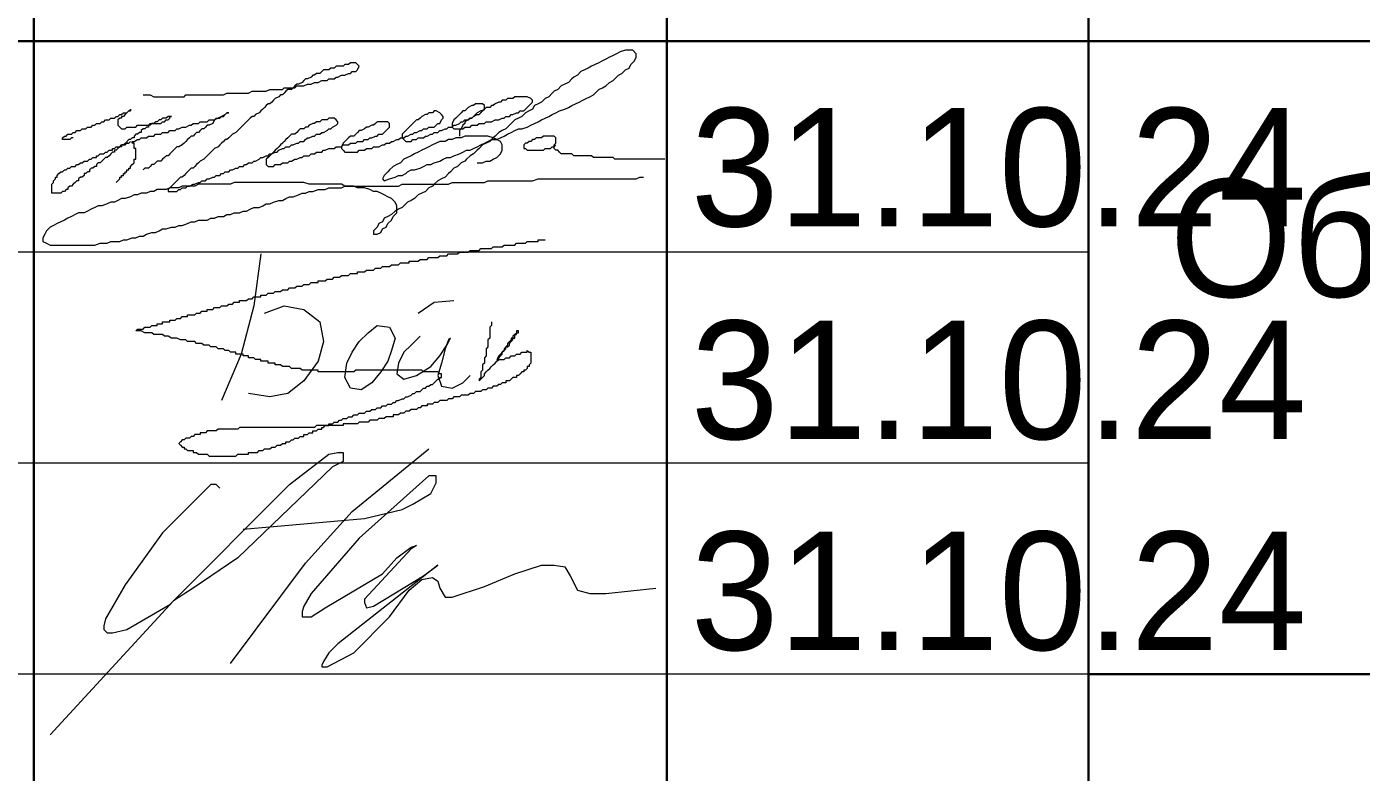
# Model space of a CAD drawing. Header units: millimetres. Extents: x 2294 to 908349, y -83289 to 219220.
# Drawn here: x 554673 to 557937, y 159679 to 161502 of the extents above; entities that cross this region are included whole.
import ezdxf

# ---------------------------------------------------------------- set-up
doc = ezdxf.new("R2010")
doc.units = ezdxf.units.MM
doc.layers.add('PDF _Геометрия', color=7, linetype='Continuous')
doc.layers.add('PDF _Текст', color=7, linetype='Continuous')

msp = doc.modelspace()

# ---------------------------------------------------------------- linework, layer by layer
at = {"layer": 'PDF _Геометрия', "lineweight": 30}
for points in [[(554691.1, 164050.1), (554691.1, 158371.4)], [(556238.6, 164050.1), (556238.6, 158371.4)], [(557270.3, 164050.1), (557270.3, 158371.4)], [(569663.7, 161466.5), (557270.3, 161466.5), (550560, 161466.5)], [(569663.7, 159919), (557270.3, 159919)]]:
    msp.add_lwpolyline(points, dxfattribs=at)
at = {"layer": 'PDF _Геометрия', "color": 5, "lineweight": 9}
for points in [[(555775.2, 161169.2), (555788.4, 161169.2), (555797.1, 161173.6), (555805.8, 161173.6), (555814.6, 161178), (555823.3, 161182.4), (555832.1, 161191.1), (555836.4, 161199.8), (555836.4, 161213), (555832.1, 161221.7), (555823.3, 161226.1), (555814.6, 161230.4), (555801.5, 161234.8), (555792.7, 161234.8), (555784, 161234.8), (555775.2, 161234.8), (555762.1, 161234.8), (555753.4, 161234.8), (555744.6, 161234.8), (555735.9, 161230.4), (555722.8, 161230.4), (555714, 161226.1), (555705.3, 161226.1), (555696.6, 161221.7), (555683.4, 161221.7), (555674.7, 161217.3), (555666, 161213), (555657.2, 161208.6), (555648.5, 161204.2), (555639.7, 161199.8), (555631, 161195.5), (555622.2, 161191.1), (555613.5, 161186.7), (555604.8, 161182.4), (555596, 161178), (555587.3, 161169.2), (555578.5, 161164.9), (555569.8, 161160.5), (555561, 161151.8), (555556.7, 161147.4), (555547.9, 161138.6), (555543.5, 161129.9), (555547.9, 161125.5), (555561, 161129.9), (555574.2, 161134.3), (555582.9, 161138.6), (555591.6, 161138.6), (555600.4, 161143), (555604.8, 161147.4), (555613.5, 161151.8), (555622.2, 161151.8), (555635.4, 161156.1), (555644.1, 161160.5), (555652.8, 161164.9), (555661.6, 161164.9), (555670.3, 161169.2), (555683.4, 161173.6), (555692.2, 161178), (555700.9, 161182.4), (555709.7, 161182.4), (555718.4, 161186.7), (555731.5, 161191.1), (555740.3, 161195.5), (555749, 161199.8), (555757.8, 161199.8), (555766.5, 161204.2), (555775.2, 161208.6), (555784, 161213), (555792.7, 161217.3), (555801.5, 161221.7), (555810.2, 161226.1), (555823.3, 161226.1), (555832.1, 161230.4), (555840.8, 161234.8), (555849.6, 161239.2), (555858.3, 161243.6), (555867, 161247.9), (555875.8, 161252.3), (555884.5, 161252.3), (555897.6, 161256.7), (555906.4, 161261), (555915.1, 161265.4), (555923.9, 161269.8), (555932.6, 161274.2), (555941.4, 161278.5), (555950.1, 161282.9), (555958.8, 161287.3), (555967.6, 161291.6), (555976.3, 161296), (555989.4, 161300.4), (555998.2, 161304.8), (556006.9, 161309.1), (556015.7, 161313.5), (556024.4, 161317.9), (556033.2, 161322.2), (556041.9, 161326.6), (556050.7, 161331), (556059.4, 161335.4), (556063.8, 161339.7), (556072.5, 161348.5), (556081.3, 161352.8), (556090, 161357.2), (556098.7, 161366), (556107.5, 161370.3), (556116.2, 161379.1), (556120.6, 161383.4), (556129.3, 161387.8), (556138.1, 161396.6), (556146.8, 161400.9), (556151.2, 161409.7), (556159.9, 161418.4), (556164.3, 161427.2), (556164.3, 161435.9), (556155.6, 161444.6), (556146.8, 161444.6), (556138.1, 161444.6), (556125, 161440.3), (556116.2, 161435.9), (556107.5, 161431.5), (556098.7, 161427.2), (556090, 161422.8), (556081.3, 161418.4), (556072.5, 161414), (556063.8, 161409.7), (556055, 161405.3), (556046.3, 161400.9), (556037.5, 161396.6), (556028.8, 161392.2), (556020.1, 161383.4), (556011.3, 161379.1), (556006.9, 161374.7), (555998.2, 161366), (555989.4, 161361.6), (555980.7, 161357.2), (555972, 161348.5), (555963.2, 161344.1), (555958.8, 161339.7), (555950.1, 161331), (555941.4, 161326.6), (555932.6, 161317.9), (555923.9, 161313.5), (555915.1, 161309.1), (555910.8, 161300.4), (555902, 161296), (555893.3, 161291.6), (555884.5, 161282.9), (555875.8, 161278.5), (555867, 161274.2), (555858.3, 161265.4), (555853.9, 161261), (555845.2, 161252.3), (555836.4, 161247.9), (555827.7, 161243.6), (555819, 161234.8), (555814.6, 161230.4), (555805.8, 161221.7), (555797.1, 161217.3), (555788.4, 161213), (555779.6, 161204.2), (555775.2, 161199.8), (555766.5, 161191.1), (555757.8, 161186.7), (555749, 161178), (555744.6, 161173.6), (555735.9, 161169.2), (555727.2, 161160.5), (555718.4, 161156.1), (555709.7, 161147.4), (555705.3, 161143), (555696.6, 161134.3), (555687.8, 161129.9), (555679.1, 161125.5), (555670.3, 161116.8), (555666, 161112.4), (555657.2, 161108), (555648.5, 161099.3), (555639.7, 161094.9), (555631, 161090.6), (555622.2, 161081.8), (555613.5, 161077.4), (555604.8, 161073.1), (555600.4, 161068.7), (555591.6, 161059.9), (555582.9, 161055.6), (555574.2, 161051.2), (555565.4, 161042.5), (555556.7, 161038.1), (555547.9, 161033.7), (555543.5, 161025), (555534.8, 161020.6), (555530.4, 161011.9), (555521.7, 161003.1), (555521.7, 160994.4), (555530.4, 160994.4), (555539.2, 160998.7), (555543.5, 161007.5), (555552.3, 161011.9), (555556.7, 161020.6), (555565.4, 161029.3), (555569.8, 161038.1), (555578.5, 161046.8), (555578.5, 161055.6), (555578.5, 161064.3), (555574.2, 161073.1), (555565.4, 161081.8), (555556.7, 161086.2), (555547.9, 161090.6), (555539.2, 161094.9), (555530.4, 161099.3), (555521.7, 161099.3), (555512.9, 161103.7), (555499.8, 161108), (555491.1, 161108), (555482.3, 161108), (555473.6, 161112.4), (555460.5, 161112.4), (555451.7, 161112.4), (555443, 161116.8), (555434.3, 161116.8), (555421.1, 161116.8), (555412.4, 161116.8), (555403.7, 161116.8), (555390.5, 161116.8), (555381.8, 161116.8), (555373.1, 161116.8), (555364.3, 161116.8), (555351.2, 161121.2), (555342.5, 161121.2), (555333.7, 161121.2), (555320.6, 161121.2), (555311.9, 161121.2), (555303.1, 161121.2), (555294.4, 161121.2), (555281.3, 161121.2), (555272.5, 161121.2), (555263.8, 161121.2), (555250.7, 161121.2), (555241.9, 161121.2), (555233.2, 161121.2), (555224.4, 161121.2), (555211.3, 161121.2), (555202.6, 161121.2), (555193.8, 161121.2), (555180.7, 161121.2), (555172, 161116.8), (555163.2, 161116.8), (555154.5, 161116.8), (555141.4, 161116.8), (555132.6, 161116.8), (555123.9, 161116.8), (555110.8, 161116.8), (555102, 161116.8), (555093.3, 161116.8), (555084.5, 161112.4), (555071.4, 161112.4), (555062.7, 161112.4), (555053.9, 161112.4), (555045.2, 161108), (555032.1, 161108), (555023.3, 161108), (555014.6, 161103.7), (555001.5, 161103.7), (554992.7, 161103.7), (554984, 161099.3), (554975.2, 161099.3), (554966.5, 161094.9), (554953.4, 161094.9), (554944.6, 161090.6), (554935.9, 161090.6), (554927.2, 161086.2), (554914, 161081.8), (554905.3, 161081.8), (554896.6, 161077.4), (554887.8, 161073.1), (554879.1, 161073.1), (554870.3, 161068.7), (554857.2, 161064.3), (554848.5, 161064.3), (554839.7, 161059.9), (554831, 161055.6), (554822.2, 161051.2), (554813.5, 161046.8), (554800.4, 161046.8), (554791.6, 161042.5), (554782.9, 161038.1), (554774.2, 161033.7), (554765.4, 161029.3), (554756.7, 161025), (554747.9, 161020.6), (554739.2, 161016.2), (554730.4, 161011.9), (554721.7, 161003.1), (554717.3, 160994.4), (554712.9, 160985.6), (554712.9, 160976.9), (554721.7, 160972.5), (554730.4, 160968.1), (554739.2, 160968.1), (554752.3, 160968.1), (554761, 160968.1), (554769.8, 160968.1), (554782.9, 160968.1), (554791.6, 160968.1), (554800.4, 160968.1), (554809.1, 160968.1), (554822.2, 160968.1), (554831, 160968.1), (554839.7, 160968.1), (554852.8, 160972.5), (554861.6, 160972.5), (554870.3, 160972.5), (554879.1, 160976.9), (554892.2, 160976.9), (554900.9, 160976.9), (554909.7, 160981.3), (554918.4, 160981.3), (554931.5, 160985.6), (554940.3, 160985.6), (554949, 160990), (554957.8, 160990), (554966.5, 160994.4), (554979.6, 160998.7), (554988.4, 160998.7), (554997.1, 161003.1), (555005.8, 161007.5), (555014.6, 161007.5), (555027.7, 161011.9), (555036.4, 161011.9), (555045.2, 161016.2), (555053.9, 161016.2), (555067, 161020.6), (555075.8, 161025), (555084.5, 161025), (555093.3, 161029.3), (555102, 161029.3), (555115.1, 161029.3), (555123.9, 161033.7), (555132.6, 161033.7), (555141.4, 161038.1), (555154.5, 161038.1), (555163.2, 161042.5), (555172, 161042.5), (555180.7, 161046.8), (555193.8, 161046.8), (555202.6, 161051.2), (555211.3, 161051.2), (555220.1, 161055.6), (555228.8, 161059.9), (555241.9, 161059.9), (555250.7, 161064.3), (555259.4, 161068.7), (555268.1, 161068.7), (555276.9, 161073.1), (555290, 161077.4), (555298.7, 161077.4), (555307.5, 161081.8), (555316.2, 161086.2), (555325, 161086.2), (555338.1, 161090.6), (555346.8, 161094.9), (555355.6, 161094.9), (555364.3, 161099.3), (555373.1, 161099.3), (555386.2, 161103.7), (555394.9, 161103.7), (555403.7, 161103.7), (555412.4, 161108), (555425.5, 161108), (555434.3, 161108), (555443, 161108), (555451.7, 161112.4), (555464.9, 161112.4), (555473.6, 161112.4), (555482.3, 161112.4), (555495.5, 161112.4), (555504.2, 161112.4), (555512.9, 161112.4), (555521.7, 161112.4), (555534.8, 161112.4), (555543.5, 161112.4), (555552.3, 161112.4), (555565.4, 161112.4), (555574.2, 161112.4), (555582.9, 161112.4), (555591.6, 161116.8), (555604.8, 161116.8), (555613.5, 161116.8), (555622.2, 161116.8), (555635.4, 161116.8), (555644.1, 161116.8), (555652.8, 161116.8), (555661.6, 161116.8), (555674.7, 161116.8), (555683.4, 161116.8), (555692.2, 161116.8), (555705.3, 161116.8), (555714, 161121.2), (555722.8, 161121.2), (555731.5, 161121.2), (555744.6, 161121.2), (555753.4, 161121.2), (555762.1, 161121.2), (555770.9, 161121.2), (555784, 161121.2), (555792.7, 161121.2), (555801.5, 161125.5), (555814.6, 161125.5), (555823.3, 161125.5), (555832.1, 161125.5), (555840.8, 161125.5), (555853.9, 161125.5), (555862.7, 161125.5), (555871.4, 161125.5), (555884.5, 161125.5), (555893.3, 161125.5), (555902, 161125.5), (555910.8, 161125.5), (555923.9, 161129.9), (555932.6, 161129.9), (555941.4, 161129.9), (555954.5, 161129.9), (555963.2, 161129.9), (555972, 161129.9), (555980.7, 161129.9), (555993.8, 161129.9), (556002.6, 161129.9), (556011.3, 161129.9), (556024.4, 161129.9), (556033.2, 161129.9), (556041.9, 161129.9), (556050.7, 161129.9), (556063.8, 161129.9), (556072.5, 161129.9), (556081.3, 161129.9), (556094.4, 161129.9), (556103.1, 161129.9), (556111.9, 161129.9), (556120.6, 161129.9), (556133.7, 161129.9), (556142.5, 161129.9), (556151.2, 161129.9), (556164.3, 161129.9), (556173.1, 161134.3), (556181.8, 161134.3)], [(554957.8, 161335.4), (554962.1, 161335.4), (554970.9, 161335.4), (554975.2, 161335.4), (554984, 161331), (554988.4, 161331), (554992.7, 161331), (555001.5, 161331), (555005.8, 161331), (555014.6, 161331), (555019, 161331), (555027.7, 161331), (555032.1, 161331), (555036.4, 161331), (555045.2, 161331), (555049.6, 161331), (555058.3, 161331), (555062.7, 161335.4), (555067, 161335.4), (555075.8, 161335.4), (555080.2, 161335.4), (555088.9, 161335.4), (555093.3, 161335.4), (555097.6, 161335.4), (555106.4, 161335.4), (555110.8, 161335.4), (555119.5, 161335.4), (555123.9, 161335.4), (555132.6, 161335.4), (555137, 161335.4), (555141.4, 161335.4), (555150.1, 161335.4), (555154.5, 161335.4), (555163.2, 161339.7), (555167.6, 161339.7), (555172, 161339.7), (555180.7, 161339.7), (555185.1, 161339.7), (555193.8, 161339.7), (555198.2, 161339.7), (555202.6, 161339.7), (555211.3, 161339.7), (555215.7, 161339.7), (555224.4, 161344.1), (555228.8, 161344.1), (555237.5, 161344.1), (555241.9, 161344.1), (555246.3, 161344.1), (555255, 161344.1), (555259.4, 161344.1), (555268.1, 161348.5), (555272.5, 161348.5), (555276.9, 161348.5), (555285.6, 161348.5), (555290, 161348.5), (555298.7, 161348.5), (555303.1, 161352.8), (555307.5, 161352.8), (555316.2, 161352.8), (555320.6, 161352.8), (555329.3, 161352.8), (555333.7, 161357.2), (555338.1, 161357.2), (555346.8, 161357.2), (555351.2, 161357.2), (555359.9, 161361.6), (555364.3, 161361.6), (555368.7, 161361.6), (555377.4, 161366), (555381.8, 161366), (555386.2, 161366), (555394.9, 161370.3), (555399.3, 161370.3), (555408, 161370.3), (555412.4, 161374.7), (555416.8, 161374.7), (555425.5, 161374.7), (555429.9, 161379.1), (555434.3, 161379.1), (555443, 161383.4), (555447.4, 161383.4), (555451.7, 161383.4), (555460.5, 161387.8), (555464.9, 161387.8), (555469.2, 161392.2), (555478, 161392.2), (555482.3, 161396.6), (555486.7, 161405.3), (555482.3, 161409.7), (555478, 161414), (555473.6, 161414), (555464.9, 161414), (555460.5, 161409.7), (555451.7, 161409.7), (555447.4, 161405.3), (555443, 161405.3), (555434.3, 161405.3), (555429.9, 161405.3), (555425.5, 161400.9), (555416.8, 161400.9), (555412.4, 161396.6), (555408, 161396.6), (555399.3, 161396.6), (555394.9, 161392.2), (555390.5, 161387.8), (555381.8, 161387.8), (555377.4, 161383.4), (555373.1, 161383.4), (555368.7, 161379.1), (555359.9, 161374.7), (555355.6, 161374.7), (555351.2, 161370.3), (555346.8, 161366), (555338.1, 161361.6), (555333.7, 161361.6), (555329.3, 161357.2), (555325, 161352.8), (555320.6, 161348.5), (555311.9, 161348.5), (555307.5, 161344.1), (555303.1, 161339.7), (555298.7, 161335.4), (555294.4, 161335.4), (555290, 161331), (555281.3, 161326.6), (555276.9, 161322.2), (555272.5, 161317.9), (555268.1, 161313.5), (555263.8, 161313.5), (555259.4, 161309.1), (555255, 161304.8), (555250.7, 161300.4), (555246.3, 161296), (555241.9, 161291.6), (555233.2, 161287.3), (555228.8, 161282.9), (555224.4, 161282.9), (555220.1, 161278.5), (555215.7, 161274.2), (555211.3, 161269.8), (555206.9, 161265.4), (555202.6, 161261), (555198.2, 161256.7), (555193.8, 161252.3), (555189.5, 161247.9), (555185.1, 161243.6), (555176.3, 161239.2), (555172, 161234.8), (555167.6, 161230.4), (555163.2, 161226.1), (555158.9, 161226.1), (555154.5, 161221.7), (555150.1, 161217.3), (555145.7, 161213), (555141.4, 161208.6), (555132.6, 161204.2), (555128.2, 161199.8), (555123.9, 161195.5), (555119.5, 161191.1), (555115.1, 161186.7), (555110.8, 161182.4), (555106.4, 161178), (555097.6, 161173.6), (555093.3, 161169.2), (555088.9, 161164.9), (555084.5, 161160.5), (555080.2, 161156.1), (555075.8, 161156.1), (555071.4, 161151.8), (555067, 161147.4), (555062.7, 161143), (555058.3, 161138.6), (555053.9, 161134.3), (555049.6, 161134.3), (555045.2, 161129.9), (555040.8, 161125.5), (555036.4, 161121.2), (555032.1, 161116.8), (555027.7, 161112.4), (555019, 161103.7), (555019, 161099.3), (555027.7, 161099.3), (555032.1, 161099.3), (555040.8, 161099.3), (555045.2, 161103.7), (555049.6, 161103.7), (555053.9, 161108), (555062.7, 161108), (555067, 161112.4), (555071.4, 161112.4), (555080.2, 161116.8), (555084.5, 161116.8), (555093.3, 161121.2), (555097.6, 161121.2), (555102, 161125.5), (555110.8, 161125.5), (555115.1, 161129.9), (555119.5, 161129.9), (555128.2, 161134.3), (555132.6, 161134.3), (555137, 161138.6), (555145.7, 161138.6), (555150.1, 161143), (555154.5, 161143), (555158.9, 161147.4), (555167.6, 161147.4), (555172, 161151.8), (555176.3, 161151.8), (555185.1, 161156.1), (555189.5, 161156.1), (555193.8, 161160.5), (555202.6, 161160.5), (555206.9, 161164.9), (555211.3, 161164.9), (555215.7, 161169.2), (555224.4, 161169.2), (555228.8, 161173.6), (555233.2, 161173.6), (555241.9, 161178), (555246.3, 161182.4), (555250.7, 161182.4), (555259.4, 161186.7), (555263.8, 161186.7), (555268.1, 161191.1), (555272.5, 161191.1), (555281.3, 161195.5), (555285.6, 161195.5), (555290, 161199.8), (555298.7, 161204.2), (555303.1, 161204.2), (555307.5, 161208.6), (555316.2, 161208.6), (555320.6, 161213), (555325, 161213), (555333.7, 161217.3), (555338.1, 161217.3), (555342.5, 161221.7), (555351.2, 161221.7), (555355.6, 161226.1), (555359.9, 161230.4), (555364.3, 161230.4), (555373.1, 161234.8), (555377.4, 161234.8), (555381.8, 161239.2), (555390.5, 161239.2), (555394.9, 161243.6), (555399.3, 161243.6), (555408, 161247.9), (555412.4, 161252.3), (555416.8, 161252.3), (555421.1, 161256.7), (555429.9, 161261), (555434.3, 161265.4), (555434.3, 161269.8), (555429.9, 161274.2), (555425.5, 161278.5), (555416.8, 161278.5), (555412.4, 161278.5), (555408, 161274.2), (555399.3, 161274.2), (555394.9, 161274.2), (555390.5, 161269.8), (555381.8, 161269.8), (555377.4, 161265.4), (555373.1, 161265.4), (555364.3, 161261), (555359.9, 161256.7), (555355.6, 161256.7), (555351.2, 161252.3), (555342.5, 161252.3), (555338.1, 161247.9), (555333.7, 161243.6), (555329.3, 161239.2), (555320.6, 161239.2), (555316.2, 161234.8), (555311.9, 161230.4), (555307.5, 161226.1), (555303.1, 161221.7), (555298.7, 161217.3), (555294.4, 161213), (555290, 161208.6), (555285.6, 161204.2), (555281.3, 161199.8), (555276.9, 161195.5), (555272.5, 161191.1), (555268.1, 161186.7), (555263.8, 161182.4), (555259.4, 161178), (555259.4, 161169.2), (555259.4, 161164.9), (555263.8, 161160.5), (555268.1, 161160.5), (555276.9, 161160.5), (555281.3, 161164.9), (555285.6, 161164.9), (555294.4, 161164.9), (555298.7, 161169.2), (555303.1, 161169.2), (555311.9, 161169.2), (555316.2, 161173.6), (555320.6, 161173.6), (555329.3, 161178), (555333.7, 161178), (555342.5, 161182.4), (555346.8, 161182.4), (555351.2, 161186.7), (555359.9, 161186.7), (555364.3, 161186.7), (555368.7, 161191.1), (555377.4, 161191.1), (555381.8, 161195.5), (555386.2, 161195.5), (555394.9, 161195.5), (555399.3, 161199.8), (555403.7, 161199.8), (555412.4, 161204.2), (555416.8, 161204.2), (555425.5, 161204.2), (555429.9, 161208.6), (555434.3, 161208.6), (555443, 161208.6), (555447.4, 161213), (555451.7, 161213), (555460.5, 161213), (555464.9, 161217.3), (555469.2, 161217.3), (555478, 161217.3), (555482.3, 161221.7), (555491.1, 161221.7), (555495.5, 161221.7), (555499.8, 161226.1), (555508.6, 161226.1), (555512.9, 161230.4), (555517.3, 161230.4), (555526.1, 161234.8), (555530.4, 161234.8), (555534.8, 161239.2), (555543.5, 161239.2), (555547.9, 161243.6), (555552.3, 161247.9), (555556.7, 161252.3), (555561, 161256.7), (555561, 161265.4), (555556.7, 161269.8), (555552.3, 161269.8), (555543.5, 161269.8), (555539.2, 161269.8), (555530.4, 161269.8), (555526.1, 161265.4), (555521.7, 161261), (555517.3, 161261), (555508.6, 161256.7), (555504.2, 161256.7), (555499.8, 161252.3), (555491.1, 161247.9), (555486.7, 161247.9), (555482.3, 161243.6), (555478, 161239.2), (555473.6, 161234.8), (555464.9, 161234.8), (555460.5, 161230.4), (555456.1, 161226.1), (555451.7, 161221.7), (555447.4, 161217.3), (555443, 161208.6), (555443, 161204.2), (555447.4, 161199.8), (555451.7, 161195.5), (555456.1, 161195.5), (555464.9, 161195.5), (555469.2, 161195.5), (555478, 161195.5), (555482.3, 161195.5), (555486.7, 161199.8), (555495.5, 161199.8), (555499.8, 161199.8), (555504.2, 161204.2), (555512.9, 161204.2), (555517.3, 161204.2), (555521.7, 161208.6), (555530.4, 161208.6), (555534.8, 161208.6), (555543.5, 161213), (555547.9, 161213), (555552.3, 161217.3), (555561, 161217.3), (555565.4, 161221.7), (555569.8, 161221.7), (555578.5, 161226.1), (555582.9, 161226.1), (555587.3, 161230.4), (555596, 161230.4), (555600.4, 161234.8), (555604.8, 161234.8), (555613.5, 161239.2), (555617.9, 161239.2), (555622.2, 161243.6), (555626.6, 161243.6), (555635.4, 161247.9), (555639.7, 161247.9), (555644.1, 161252.3), (555652.8, 161252.3), (555657.2, 161256.7), (555661.6, 161256.7), (555670.3, 161256.7), (555674.7, 161261), (555679.1, 161265.4), (555683.4, 161265.4), (555687.8, 161274.2), (555692.2, 161278.5), (555692.2, 161282.9), (555687.8, 161287.3), (555683.4, 161291.6), (555674.7, 161296), (555670.3, 161296), (555666, 161291.6), (555657.2, 161291.6), (555652.8, 161287.3), (555648.5, 161287.3), (555639.7, 161282.9), (555635.4, 161278.5), (555631, 161274.2), (555626.6, 161274.2), (555622.2, 161269.8), (555617.9, 161265.4), (555613.5, 161261), (555609.1, 161256.7), (555604.8, 161252.3), (555600.4, 161247.9), (555596, 161243.6), (555591.6, 161239.2), (555591.6, 161230.4), (555596, 161226.1), (555600.4, 161221.7), (555604.8, 161221.7), (555613.5, 161221.7), (555617.9, 161226.1), (555626.6, 161226.1), (555631, 161230.4), (555635.4, 161230.4), (555644.1, 161230.4), (555648.5, 161234.8), (555652.8, 161234.8), (555661.6, 161239.2), (555666, 161239.2), (555670.3, 161243.6), (555679.1, 161243.6), (555683.4, 161247.9), (555687.8, 161247.9), (555696.6, 161252.3), (555700.9, 161252.3), (555705.3, 161256.7), (555714, 161256.7), (555718.4, 161261), (555722.8, 161261), (555731.5, 161265.4), (555735.9, 161269.8), (555740.3, 161269.8), (555744.6, 161274.2), (555753.4, 161274.2), (555757.8, 161278.5), (555762.1, 161278.5), (555766.5, 161282.9), (555775.2, 161287.3), (555779.6, 161287.3), (555784, 161291.6), (555788.4, 161296), (555792.7, 161300.4), (555792.7, 161309.1), (555788.4, 161313.5), (555784, 161313.5), (555775.2, 161313.5), (555770.9, 161313.5), (555766.5, 161309.1), (555762.1, 161309.1), (555753.4, 161304.8), (555749, 161300.4), (555744.6, 161296), (555740.3, 161296), (555735.9, 161291.6), (555731.5, 161287.3), (555727.2, 161282.9), (555722.8, 161278.5), (555718.4, 161274.2), (555714, 161265.4), (555714, 161261), (555714, 161256.7), (555718.4, 161252.3), (555727.2, 161252.3), (555731.5, 161252.3), (555740.3, 161252.3), (555744.6, 161256.7), (555749, 161256.7), (555757.8, 161256.7), (555762.1, 161261), (555766.5, 161261), (555775.2, 161261), (555779.6, 161265.4), (555788.4, 161265.4), (555792.7, 161265.4), (555797.1, 161269.8), (555805.8, 161269.8), (555810.2, 161269.8), (555819, 161274.2), (555823.3, 161274.2), (555827.7, 161274.2), (555836.4, 161278.5), (555840.8, 161278.5), (555845.2, 161282.9), (555853.9, 161282.9), (555858.3, 161287.3), (555862.7, 161287.3), (555871.4, 161291.6), (555875.8, 161291.6), (555880.2, 161296), (555888.9, 161296), (555893.3, 161300.4), (555897.6, 161304.8), (555902, 161309.1), (555906.4, 161313.5), (555910.8, 161317.9), (555910.8, 161322.2), (555906.4, 161326.6), (555897.6, 161331), (555893.3, 161331), (555884.5, 161331), (555880.2, 161331), (555875.8, 161331), (555867, 161331), (555862.7, 161326.6), (555853.9, 161326.6), (555849.6, 161326.6), (555845.2, 161322.2), (555836.4, 161322.2), (555832.1, 161317.9), (555827.7, 161317.9), (555819, 161313.5), (555814.6, 161309.1), (555810.2, 161309.1), (555805.8, 161304.8), (555797.1, 161304.8), (555792.7, 161300.4), (555788.4, 161296), (555784, 161296), (555775.2, 161291.6), (555770.9, 161287.3), (555766.5, 161282.9), (555762.1, 161278.5), (555757.8, 161278.5), (555753.4, 161274.2), (555744.6, 161269.8), (555744.6, 161265.4), (555740.3, 161261), (555735.9, 161252.3), (555731.5, 161247.9), (555731.5, 161243.6), (555731.5, 161234.8)], [(554787.3, 161230.4), (554782.9, 161230.4), (554778.5, 161226.1), (554774.2, 161226.1), (554769.8, 161226.1), (554761, 161226.1), (554761, 161230.4), (554765.4, 161234.8), (554769.8, 161234.8), (554774.2, 161239.2), (554778.5, 161239.2), (554782.9, 161239.2), (554787.3, 161243.6), (554791.6, 161243.6), (554796, 161247.9), (554800.4, 161247.9), (554804.8, 161247.9), (554809.1, 161252.3), (554813.5, 161252.3), (554817.9, 161252.3), (554822.2, 161256.7), (554826.6, 161256.7), (554831, 161256.7), (554835.4, 161261), (554839.7, 161261), (554844.1, 161265.4), (554848.5, 161265.4), (554852.8, 161265.4), (554857.2, 161269.8), (554861.6, 161269.8), (554866, 161274.2), (554870.3, 161274.2), (554874.7, 161274.2), (554879.1, 161278.5), (554883.4, 161278.5), (554887.8, 161278.5), (554892.2, 161282.9), (554896.6, 161282.9), (554900.9, 161287.3), (554905.3, 161287.3), (554909.7, 161291.6), (554914, 161291.6), (554918.4, 161291.6), (554922.8, 161296), (554927.2, 161296), (554927.2, 161300.4), (554927.2, 161296), (554922.8, 161296), (554918.4, 161291.6), (554914, 161287.3), (554909.7, 161282.9), (554905.3, 161282.9), (554905.3, 161278.5), (554900.9, 161278.5), (554896.6, 161274.2), (554896.6, 161269.8), (554896.6, 161265.4), (554896.6, 161261), (554900.9, 161256.7), (554905.3, 161252.3), (554909.7, 161252.3), (554914, 161252.3), (554918.4, 161256.7), (554922.8, 161256.7), (554927.2, 161256.7), (554931.5, 161256.7), (554935.9, 161256.7), (554940.3, 161256.7), (554944.6, 161261), (554949, 161261), (554953.4, 161261), (554957.8, 161261), (554962.1, 161261), (554966.5, 161261), (554970.9, 161261), (554975.2, 161265.4), (554979.6, 161265.4), (554984, 161265.4), (554988.4, 161265.4), (554992.7, 161265.4), (554997.1, 161265.4), (555001.5, 161265.4), (555005.8, 161269.8), (555010.2, 161269.8), (555014.6, 161274.2), (555019, 161274.2), (555023.3, 161278.5), (555023.3, 161282.9), (555027.7, 161282.9), (555023.3, 161282.9), (555019, 161282.9), (555014.6, 161278.5), (555005.8, 161278.5), (555001.5, 161274.2), (554997.1, 161274.2), (554992.7, 161269.8), (554988.4, 161269.8), (554984, 161265.4), (554979.6, 161265.4), (554975.2, 161261), (554970.9, 161261), (554970.9, 161256.7), (554966.5, 161256.7), (554962.1, 161252.3), (554957.8, 161252.3), (554953.4, 161247.9), (554953.4, 161243.6), (554949, 161243.6), (554944.6, 161239.2), (554940.3, 161239.2), (554935.9, 161234.8), (554935.9, 161230.4), (554931.5, 161230.4), (554927.2, 161226.1), (554922.8, 161226.1), (554918.4, 161221.7), (554918.4, 161217.3), (554914, 161217.3), (554909.7, 161213), (554905.3, 161213), (554905.3, 161208.6), (554900.9, 161208.6), (554896.6, 161204.2), (554892.2, 161199.8), (554887.8, 161199.8), (554887.8, 161195.5), (554883.4, 161195.5), (554879.1, 161191.1), (554874.7, 161186.7), (554870.3, 161182.4), (554866, 161182.4), (554861.6, 161178), (554857.2, 161173.6), (554852.8, 161169.2), (554848.5, 161169.2), (554844.1, 161164.9), (554844.1, 161160.5), (554839.7, 161160.5), (554835.4, 161156.1), (554831, 161156.1), (554826.6, 161151.8), (554826.6, 161147.4), (554822.2, 161147.4), (554817.9, 161143), (554813.5, 161143), (554813.5, 161138.6), (554809.1, 161134.3), (554804.8, 161134.3), (554800.4, 161129.9), (554800.4, 161125.5), (554796, 161125.5), (554791.6, 161121.2), (554787.3, 161116.8), (554782.9, 161112.4), (554778.5, 161112.4), (554774.2, 161108), (554774.2, 161103.7), (554769.8, 161103.7), (554765.4, 161099.3), (554761, 161099.3), (554756.7, 161094.9), (554752.3, 161094.9), (554747.9, 161094.9), (554743.6, 161094.9), (554739.2, 161094.9), (554734.8, 161094.9), (554734.8, 161099.3), (554734.8, 161103.7), (554734.8, 161108), (554734.8, 161112.4), (554734.8, 161116.8), (554739.2, 161121.2), (554739.2, 161125.5), (554743.6, 161129.9), (554743.6, 161134.3), (554747.9, 161134.3), (554747.9, 161138.6), (554752.3, 161143), (554756.7, 161147.4), (554761, 161147.4), (554765.4, 161151.8), (554769.8, 161151.8), (554774.2, 161156.1), (554778.5, 161156.1), (554782.9, 161160.5), (554787.3, 161160.5), (554791.6, 161160.5), (554796, 161164.9), (554800.4, 161164.9), (554804.8, 161169.2), (554809.1, 161169.2), (554813.5, 161173.6), (554817.9, 161173.6), (554822.2, 161173.6), (554826.6, 161178), (554831, 161178), (554835.4, 161182.4), (554839.7, 161182.4), (554844.1, 161182.4), (554844.1, 161186.7), (554848.5, 161186.7), (554852.8, 161191.1), (554857.2, 161191.1), (554861.6, 161191.1), (554866, 161195.5), (554870.3, 161195.5), (554874.7, 161199.8), (554879.1, 161199.8), (554883.4, 161199.8), (554883.4, 161204.2), (554887.8, 161204.2), (554892.2, 161208.6), (554896.6, 161208.6), (554900.9, 161208.6), (554905.3, 161213), (554909.7, 161213), (554914, 161213), (554918.4, 161217.3), (554922.8, 161217.3), (554927.2, 161221.7)], [(554892.2, 161121.2), (554896.6, 161125.5), (554900.9, 161129.9), (554900.9, 161134.3), (554905.3, 161134.3), (554905.3, 161138.6), (554909.7, 161138.6), (554909.7, 161143), (554914, 161143), (554914, 161147.4), (554918.4, 161147.4), (554918.4, 161151.8), (554922.8, 161151.8), (554922.8, 161156.1), (554927.2, 161156.1), (554927.2, 161160.5), (554931.5, 161164.9), (554935.9, 161169.2), (554935.9, 161173.6), (554935.9, 161178), (554940.3, 161178), (554940.3, 161182.4), (554940.3, 161186.7), (554940.3, 161191.1), (554940.3, 161195.5), (554940.3, 161199.8), (554940.3, 161204.2), (554935.9, 161204.2), (554935.9, 161208.6), (554935.9, 161213), (554935.9, 161217.3), (554931.5, 161217.3), (554931.5, 161221.7), (554935.9, 161221.7), (554944.6, 161226.1), (554949, 161226.1), (554953.4, 161230.4), (554962.1, 161230.4), (554966.5, 161230.4), (554970.9, 161234.8), (554979.6, 161234.8), (554984, 161234.8), (554988.4, 161239.2), (554997.1, 161239.2), (555001.5, 161239.2), (555005.8, 161243.6), (555010.2, 161243.6), (555019, 161243.6), (555023.3, 161247.9), (555027.7, 161247.9), (555036.4, 161247.9), (555040.8, 161252.3), (555045.2, 161252.3), (555053.9, 161256.7), (555058.3, 161256.7), (555062.7, 161256.7), (555071.4, 161261), (555075.8, 161261), (555080.2, 161265.4), (555084.5, 161265.4), (555093.3, 161265.4), (555097.6, 161269.8), (555102, 161269.8), (555110.8, 161269.8), (555115.1, 161269.8), (555119.5, 161274.2), (555128.2, 161274.2), (555132.6, 161274.2), (555137, 161278.5), (555145.7, 161278.5), (555150.1, 161282.9), (555154.5, 161282.9), (555158.9, 161287.3), (555163.2, 161291.6), (555167.6, 161291.6), (555163.2, 161291.6), (555158.9, 161287.3), (555150.1, 161282.9), (555141.4, 161278.5), (555132.6, 161274.2), (555128.2, 161265.4), (555119.5, 161261), (555115.1, 161261), (555110.8, 161256.7), (555106.4, 161252.3), (555102, 161252.3), (555097.6, 161247.9), (555093.3, 161243.6), (555088.9, 161243.6), (555084.5, 161239.2), (555080.2, 161234.8), (555075.8, 161234.8), (555071.4, 161230.4), (555067, 161226.1), (555062.7, 161221.7), (555058.3, 161217.3), (555053.9, 161213), (555045.2, 161208.6), (555040.8, 161208.6), (555036.4, 161204.2), (555032.1, 161199.8), (555027.7, 161195.5), (555023.3, 161191.1), (555019, 161186.7), (555014.6, 161186.7), (555010.2, 161182.4), (555005.8, 161178), (555001.5, 161173.6), (554992.7, 161173.6), (554988.4, 161169.2), (554984, 161164.9), (554979.6, 161164.9), (554975.2, 161160.5), (554970.9, 161156.1), (554962.1, 161156.1), (554957.8, 161151.8)], [(556234.3, 161178), (556229.9, 161178), (556225.5, 161178), (556221.1, 161178), (556216.8, 161178), (556212.4, 161178), (556208, 161178), (556203.7, 161178), (556199.3, 161178), (556194.9, 161178), (556190.5, 161178), (556186.2, 161178), (556181.8, 161178), (556177.4, 161178), (556173.1, 161178), (556168.7, 161178), (556164.3, 161178), (556159.9, 161178), (556155.6, 161178), (556151.2, 161178), (556146.8, 161178), (556142.5, 161178), (556138.1, 161178), (556133.7, 161178), (556129.3, 161178), (556125, 161178), (556120.6, 161178), (556116.2, 161178), (556111.9, 161178), (556107.5, 161182.4), (556103.1, 161182.4), (556098.7, 161182.4), (556094.4, 161182.4), (556090, 161182.4), (556085.6, 161182.4), (556081.3, 161182.4), (556076.9, 161182.4), (556072.5, 161182.4), (556068.1, 161182.4), (556063.8, 161182.4), (556059.4, 161182.4), (556055, 161186.7), (556050.7, 161186.7), (556046.3, 161186.7), (556041.9, 161186.7), (556037.5, 161186.7), (556033.2, 161186.7), (556028.8, 161186.7), (556024.4, 161186.7), (556020.1, 161186.7), (556015.7, 161186.7), (556011.3, 161186.7), (556006.9, 161191.1), (556002.6, 161191.1), (555998.2, 161191.1), (555993.8, 161191.1), (555989.4, 161191.1), (555985.1, 161191.1), (555980.7, 161191.1), (555976.3, 161195.5), (555972, 161199.8), (555967.6, 161199.8), (555963.2, 161204.2), (555963.2, 161208.6), (555963.2, 161213), (555967.6, 161217.3), (555967.6, 161221.7), (555967.6, 161226.1), (555967.6, 161230.4), (555963.2, 161234.8), (555958.8, 161234.8), (555954.5, 161234.8), (555950.1, 161234.8), (555945.7, 161234.8), (555941.4, 161234.8), (555937, 161234.8), (555932.6, 161230.4), (555928.2, 161230.4), (555923.9, 161230.4), (555919.5, 161230.4), (555915.1, 161226.1), (555910.8, 161226.1), (555906.4, 161221.7), (555902, 161221.7), (555897.6, 161217.3), (555893.3, 161217.3), (555888.9, 161213), (555888.9, 161208.6), (555888.9, 161204.2), (555893.3, 161204.2), (555897.6, 161199.8), (555902, 161199.8), (555906.4, 161199.8), (555910.8, 161199.8), (555915.1, 161199.8), (555919.5, 161199.8), (555923.9, 161199.8), (555928.2, 161199.8), (555932.6, 161199.8), (555937, 161199.8), (555941.4, 161204.2), (555945.7, 161204.2), (555950.1, 161204.2), (555954.5, 161204.2), (555958.8, 161208.6), (555963.2, 161208.6), (555967.6, 161213)], [(555810.2, 160780.2), (555810.2, 160775.8), (555810.2, 160771.4), (555805.8, 160767.1), (555805.8, 160762.7), (555805.8, 160758.3), (555805.8, 160753.9), (555805.8, 160749.6), (555805.8, 160745.2), (555805.8, 160740.8), (555801.5, 160736.5), (555801.5, 160732.1), (555801.5, 160727.7), (555801.5, 160723.3), (555801.5, 160719), (555797.1, 160714.6), (555797.1, 160710.2), (555797.1, 160705.9), (555797.1, 160701.5), (555797.1, 160697.1), (555792.7, 160692.7), (555792.7, 160688.4), (555792.7, 160684), (555792.7, 160679.6), (555788.4, 160675.3), (555788.4, 160670.9), (555788.4, 160666.5), (555788.4, 160662.1), (555784, 160657.8), (555784, 160649), (555784, 160644.6), (555779.6, 160640.3), (555779.6, 160635.9), (555784, 160640.3), (555788.4, 160644.6), (555792.7, 160649), (555792.7, 160653.4), (555797.1, 160657.8), (555801.5, 160662.1), (555805.8, 160666.5), (555810.2, 160670.9), (555814.6, 160675.3), (555819, 160679.6), (555823.3, 160684), (555827.7, 160688.4), (555827.7, 160692.7), (555832.1, 160697.1), (555836.4, 160701.5), (555836.4, 160705.9), (555840.8, 160710.2), (555845.2, 160714.6), (555845.2, 160719), (555849.6, 160719), (555853.9, 160723.3), (555853.9, 160727.7), (555858.3, 160732.1), (555862.7, 160736.5), (555862.7, 160740.8), (555867, 160740.8), (555867, 160745.2), (555867, 160749.6), (555871.4, 160749.6), (555871.4, 160753.9), (555875.8, 160753.9), (555875.8, 160758.3), (555871.4, 160758.3), (555871.4, 160753.9), (555867, 160749.6), (555862.7, 160745.2), (555862.7, 160740.8), (555858.3, 160740.8), (555858.3, 160736.5), (555853.9, 160732.1), (555849.6, 160727.7), (555849.6, 160723.3), (555845.2, 160719), (555840.8, 160714.6), (555840.8, 160710.2), (555836.4, 160705.9), (555832.1, 160701.5), (555827.7, 160697.1), (555823.3, 160688.4), (555827.7, 160688.4), (555832.1, 160688.4), (555836.4, 160688.4), (555840.8, 160688.4), (555845.2, 160692.7), (555849.6, 160692.7), (555853.9, 160692.7), (555858.3, 160697.1), (555862.7, 160697.1), (555867, 160697.1), (555871.4, 160701.5), (555875.8, 160701.5), (555880.2, 160701.5), (555884.5, 160705.9), (555888.9, 160705.9), (555893.3, 160705.9), (555897.6, 160705.9), (555897.6, 160710.2), (555902, 160705.9), (555906.4, 160705.9), (555906.4, 160701.5), (555906.4, 160697.1), (555906.4, 160692.7), (555906.4, 160688.4), (555906.4, 160684), (555906.4, 160679.6), (555902, 160675.3), (555902, 160670.9), (555897.6, 160670.9), (555897.6, 160666.5), (555893.3, 160662.1), (555888.9, 160662.1), (555888.9, 160657.8), (555884.5, 160657.8), (555880.2, 160653.4), (555875.8, 160649), (555871.4, 160649), (555871.4, 160644.6), (555867, 160644.6), (555862.7, 160644.6), (555858.3, 160640.3), (555853.9, 160635.9), (555849.6, 160635.9), (555845.2, 160635.9), (555845.2, 160631.5), (555840.8, 160631.5), (555836.4, 160631.5), (555832.1, 160627.2), (555827.7, 160627.2), (555823.3, 160622.8), (555819, 160622.8), (555814.6, 160622.8), (555810.2, 160618.4), (555805.8, 160618.4), (555801.5, 160618.4), (555797.1, 160614), (555792.7, 160614), (555788.4, 160614), (555784, 160609.7), (555779.6, 160609.7), (555775.2, 160609.7), (555770.9, 160609.7), (555766.5, 160605.3), (555762.1, 160605.3), (555757.8, 160605.3), (555753.4, 160600.9), (555749, 160600.9), (555744.6, 160600.9), (555740.3, 160600.9), (555735.9, 160600.9), (555731.5, 160596.6), (555727.2, 160596.6), (555722.8, 160596.6), (555718.4, 160596.6), (555714, 160592.2), (555709.7, 160592.2), (555705.3, 160592.2), (555700.9, 160587.8), (555696.6, 160587.8), (555692.2, 160587.8), (555687.8, 160587.8), (555683.4, 160587.8), (555679.1, 160583.4), (555674.7, 160583.4), (555670.3, 160583.4), (555666, 160579.1), (555661.6, 160579.1), (555657.2, 160579.1), (555652.8, 160579.1), (555652.8, 160574.7), (555648.5, 160574.7), (555644.1, 160574.7), (555639.7, 160574.7), (555635.4, 160570.3), (555631, 160570.3), (555626.6, 160566), (555622.2, 160566), (555617.9, 160566), (555613.5, 160566), (555609.1, 160561.6), (555604.8, 160561.6), (555600.4, 160561.6), (555596, 160557.2), (555591.6, 160557.2), (555587.3, 160557.2), (555582.9, 160552.8), (555578.5, 160552.8), (555574.2, 160552.8), (555569.8, 160552.8), (555569.8, 160548.5), (555565.4, 160548.5), (555561, 160548.5), (555556.7, 160548.5), (555552.3, 160548.5), (555547.9, 160544.1), (555543.5, 160544.1), (555539.2, 160544.1), (555534.8, 160544.1), (555530.4, 160539.7), (555526.1, 160539.7), (555521.7, 160539.7), (555517.3, 160539.7), (555512.9, 160539.7), (555508.6, 160535.4), (555504.2, 160535.4), (555499.8, 160535.4), (555495.5, 160535.4), (555491.1, 160535.4), (555486.7, 160535.4), (555482.3, 160531), (555478, 160531), (555473.6, 160531), (555469.2, 160531), (555464.9, 160531), (555460.5, 160531), (555456.1, 160531), (555451.7, 160531), (555447.4, 160531), (555447.4, 160526.6), (555443, 160526.6), (555438.6, 160526.6), (555434.3, 160526.6), (555429.9, 160526.6), (555425.5, 160526.6), (555421.1, 160526.6), (555416.8, 160526.6), (555412.4, 160526.6), (555408, 160526.6), (555403.7, 160526.6), (555399.3, 160526.6), (555394.9, 160526.6), (555390.5, 160526.6), (555386.2, 160526.6), (555381.8, 160526.6), (555377.4, 160522.2), (555373.1, 160522.2), (555368.7, 160522.2), (555364.3, 160522.2), (555359.9, 160522.2), (555355.6, 160522.2), (555351.2, 160522.2), (555346.8, 160522.2), (555342.5, 160522.2), (555338.1, 160522.2), (555333.7, 160522.2), (555329.3, 160522.2), (555325, 160522.2), (555320.6, 160522.2), (555316.2, 160522.2), (555311.9, 160522.2), (555307.5, 160522.2), (555303.1, 160522.2), (555298.7, 160522.2), (555294.4, 160522.2), (555290, 160522.2), (555285.6, 160522.2), (555281.3, 160522.2), (555276.9, 160522.2), (555272.5, 160522.2), (555268.1, 160522.2), (555263.8, 160522.2), (555259.4, 160522.2), (555255, 160522.2), (555250.7, 160522.2), (555246.3, 160522.2), (555241.9, 160522.2), (555237.5, 160522.2), (555233.2, 160522.2), (555228.8, 160522.2), (555224.4, 160522.2), (555220.1, 160522.2), (555215.7, 160522.2), (555211.3, 160522.2), (555206.9, 160522.2), (555202.6, 160522.2), (555198.2, 160522.2), (555193.8, 160522.2), (555189.5, 160517.9), (555185.1, 160517.9), (555180.7, 160517.9), (555176.3, 160517.9), (555172, 160517.9), (555167.6, 160517.9), (555163.2, 160517.9), (555158.9, 160517.9), (555154.5, 160517.9), (555150.1, 160517.9), (555145.7, 160517.9), (555141.4, 160517.9), (555137, 160513.5), (555132.6, 160513.5), (555128.2, 160513.5), (555123.9, 160513.5), (555119.5, 160513.5), (555115.1, 160513.5), (555110.8, 160509.1), (555106.4, 160509.1), (555102, 160509.1), (555097.6, 160509.1), (555097.6, 160504.8), (555093.3, 160504.8), (555088.9, 160504.8), (555084.5, 160504.8), (555080.2, 160500.4), (555075.8, 160500.4), (555071.4, 160496), (555067, 160496), (555062.7, 160496), (555058.3, 160491.6), (555053.9, 160491.6), (555049.6, 160487.3), (555045.2, 160482.9), (555049.6, 160478.5), (555053.9, 160474.2), (555058.3, 160474.2), (555058.3, 160469.8), (555062.7, 160469.8), (555067, 160465.4), (555075.8, 160465.4), (555080.2, 160465.4), (555080.2, 160461), (555084.5, 160461), (555088.9, 160461), (555093.3, 160456.7), (555097.6, 160456.7), (555102, 160456.7), (555106.4, 160456.7), (555110.8, 160456.7), (555115.1, 160456.7), (555119.5, 160452.3), (555123.9, 160452.3), (555128.2, 160452.3), (555132.6, 160452.3), (555137, 160452.3), (555141.4, 160452.3), (555145.7, 160452.3), (555150.1, 160452.3), (555154.5, 160452.3), (555158.9, 160452.3), (555163.2, 160452.3), (555167.6, 160452.3), (555172, 160452.3), (555176.3, 160452.3), (555180.7, 160452.3), (555185.1, 160452.3), (555189.5, 160456.7), (555193.8, 160456.7), (555198.2, 160456.7), (555202.6, 160456.7), (555206.9, 160456.7), (555211.3, 160456.7), (555215.7, 160456.7), (555215.7, 160461), (555220.1, 160461), (555224.4, 160461), (555228.8, 160461), (555233.2, 160461), (555237.5, 160461), (555241.9, 160465.4), (555246.3, 160465.4), (555250.7, 160465.4), (555255, 160469.8), (555259.4, 160469.8), (555263.8, 160469.8), (555268.1, 160469.8), (555272.5, 160474.2), (555276.9, 160474.2), (555281.3, 160474.2), (555285.6, 160478.5), (555290, 160478.5), (555294.4, 160478.5), (555298.7, 160482.9), (555303.1, 160482.9), (555307.5, 160482.9), (555307.5, 160487.3), (555311.9, 160487.3), (555316.2, 160487.3), (555320.6, 160491.6), (555325, 160491.6), (555329.3, 160496), (555333.7, 160496), (555338.1, 160496), (555342.5, 160500.4), (555346.8, 160500.4), (555351.2, 160500.4), (555351.2, 160504.8), (555355.6, 160504.8), (555359.9, 160504.8), (555364.3, 160509.1), (555368.7, 160509.1), (555373.1, 160509.1), (555373.1, 160513.5), (555377.4, 160513.5), (555381.8, 160513.5), (555386.2, 160517.9), (555390.5, 160517.9), (555394.9, 160517.9), (555394.9, 160522.2), (555399.3, 160522.2), (555403.7, 160526.6), (555408, 160526.6), (555412.4, 160526.6), (555412.4, 160531), (555416.8, 160531), (555421.1, 160531), (555425.5, 160535.4), (555429.9, 160535.4), (555434.3, 160535.4), (555438.6, 160539.7), (555443, 160539.7), (555447.4, 160544.1), (555451.7, 160544.1), (555456.1, 160544.1), (555460.5, 160548.5), (555464.9, 160548.5), (555469.2, 160548.5), (555473.6, 160552.8), (555478, 160552.8), (555482.3, 160552.8), (555486.7, 160557.2), (555491.1, 160557.2), (555495.5, 160557.2), (555499.8, 160557.2), (555504.2, 160561.6), (555508.6, 160561.6), (555512.9, 160561.6), (555517.3, 160566), (555521.7, 160566), (555526.1, 160566), (555530.4, 160570.3), (555534.8, 160570.3), (555539.2, 160570.3), (555543.5, 160574.7), (555547.9, 160574.7), (555552.3, 160574.7), (555556.7, 160579.1), (555561, 160579.1), (555565.4, 160579.1), (555569.8, 160583.4), (555574.2, 160583.4), (555578.5, 160587.8), (555582.9, 160587.8), (555591.6, 160592.2), (555596, 160592.2), (555600.4, 160596.6), (555604.8, 160596.6), (555613.5, 160600.9), (555617.9, 160605.3), (555622.2, 160605.3), (555626.6, 160609.7), (555635.4, 160609.7), (555639.7, 160614), (555644.1, 160618.4), (555648.5, 160618.4), (555652.8, 160622.8), (555657.2, 160622.8), (555661.6, 160627.2), (555666, 160627.2), (555670.3, 160631.5), (555674.7, 160635.9), (555679.1, 160640.3), (555683.4, 160640.3), (555683.4, 160644.6), (555687.8, 160644.6), (555687.8, 160649), (555687.8, 160653.4), (555683.4, 160653.4), (555679.1, 160657.8), (555674.7, 160657.8), (555670.3, 160657.8), (555666, 160657.8), (555661.6, 160657.8), (555657.2, 160657.8), (555652.8, 160657.8), (555648.5, 160657.8), (555644.1, 160657.8), (555639.7, 160662.1), (555635.4, 160662.1), (555631, 160662.1), (555626.6, 160662.1), (555622.2, 160662.1), (555617.9, 160662.1), (555613.5, 160662.1), (555609.1, 160662.1), (555604.8, 160662.1), (555600.4, 160662.1), (555596, 160662.1), (555591.6, 160662.1), (555587.3, 160662.1), (555582.9, 160662.1), (555578.5, 160662.1), (555574.2, 160662.1), (555569.8, 160662.1), (555565.4, 160662.1), (555561, 160662.1), (555556.7, 160662.1), (555552.3, 160662.1), (555547.9, 160662.1), (555543.5, 160662.1), (555539.2, 160662.1), (555534.8, 160662.1), (555530.4, 160662.1), (555526.1, 160662.1), (555521.7, 160662.1), (555517.3, 160662.1), (555512.9, 160662.1), (555508.6, 160662.1), (555504.2, 160662.1), (555499.8, 160662.1), (555495.5, 160662.1), (555491.1, 160662.1), (555486.7, 160662.1), (555482.3, 160662.1), (555478, 160662.1), (555473.6, 160657.8), (555469.2, 160657.8), (555464.9, 160657.8), (555460.5, 160657.8), (555456.1, 160657.8), (555451.7, 160657.8), (555447.4, 160657.8), (555443, 160657.8), (555438.6, 160657.8), (555434.3, 160657.8), (555429.9, 160657.8), (555425.5, 160657.8), (555421.1, 160657.8), (555416.8, 160657.8), (555412.4, 160657.8), (555408, 160657.8), (555403.7, 160657.8), (555399.3, 160657.8), (555394.9, 160657.8), (555390.5, 160657.8), (555386.2, 160657.8), (555386.2, 160662.1), (555381.8, 160662.1), (555377.4, 160662.1), (555373.1, 160662.1), (555368.7, 160662.1), (555364.3, 160662.1), (555359.9, 160662.1), (555355.6, 160662.1), (555351.2, 160662.1), (555346.8, 160662.1), (555342.5, 160666.5), (555338.1, 160666.5), (555333.7, 160666.5), (555329.3, 160666.5), (555325, 160666.5), (555320.6, 160666.5), (555316.2, 160670.9), (555311.9, 160670.9), (555307.5, 160670.9), (555303.1, 160670.9), (555298.7, 160670.9), (555294.4, 160675.3), (555290, 160675.3), (555285.6, 160675.3), (555281.3, 160675.3), (555281.3, 160679.6), (555276.9, 160679.6), (555272.5, 160679.6), (555268.1, 160679.6), (555263.8, 160679.6), (555263.8, 160684), (555259.4, 160684), (555255, 160684), (555250.7, 160684), (555246.3, 160684), (555246.3, 160688.4), (555241.9, 160688.4), (555237.5, 160688.4), (555233.2, 160688.4), (555228.8, 160692.7), (555224.4, 160692.7), (555220.1, 160692.7), (555215.7, 160692.7), (555215.7, 160697.1), (555211.3, 160697.1), (555206.9, 160697.1), (555202.6, 160697.1), (555202.6, 160701.5), (555198.2, 160701.5), (555193.8, 160701.5), (555189.5, 160701.5), (555185.1, 160701.5), (555185.1, 160705.9), (555180.7, 160705.9), (555176.3, 160705.9), (555172, 160705.9), (555167.6, 160710.2), (555163.2, 160710.2), (555158.9, 160710.2), (555154.5, 160714.6), (555150.1, 160714.6), (555145.7, 160714.6), (555141.4, 160714.6), (555137, 160719), (555132.6, 160719), (555128.2, 160719), (555123.9, 160719), (555119.5, 160723.3), (555115.1, 160723.3), (555110.8, 160723.3), (555106.4, 160723.3), (555102, 160727.7), (555097.6, 160727.7), (555093.3, 160727.7), (555088.9, 160727.7), (555084.5, 160732.1), (555080.2, 160732.1), (555075.8, 160732.1), (555067, 160732.1), (555062.7, 160736.5), (555058.3, 160736.5), (555053.9, 160736.5), (555049.6, 160736.5), (555040.8, 160740.8), (555036.4, 160740.8), (555032.1, 160740.8), (555027.7, 160740.8), (555019, 160745.2), (555014.6, 160745.2), (555010.2, 160745.2), (555005.8, 160749.6), (554997.1, 160749.6), (554992.7, 160749.6), (554984, 160749.6), (554979.6, 160753.9), (554975.2, 160753.9), (554966.5, 160753.9), (554962.1, 160753.9), (554953.4, 160758.3), (554949, 160758.3), (554940.3, 160758.3), (554944.6, 160762.7), (554949, 160762.7), (554953.4, 160762.7), (554957.8, 160762.7), (554962.1, 160767.1), (554966.5, 160767.1), (554970.9, 160767.1), (554975.2, 160767.1), (554979.6, 160771.4), (554984, 160771.4), (554988.4, 160771.4), (554992.7, 160771.4), (554992.7, 160775.8), (554997.1, 160775.8), (555001.5, 160775.8), (555005.8, 160775.8), (555005.8, 160780.2), (555010.2, 160780.2), (555014.6, 160780.2), (555019, 160780.2), (555023.3, 160780.2), (555023.3, 160784.5), (555027.7, 160784.5), (555032.1, 160784.5), (555036.4, 160784.5), (555040.8, 160788.9), (555045.2, 160788.9), (555049.6, 160788.9), (555053.9, 160793.3), (555058.3, 160793.3), (555062.7, 160793.3), (555067, 160793.3), (555067, 160797.7), (555071.4, 160797.7), (555075.8, 160797.7), (555080.2, 160797.7), (555084.5, 160797.7), (555088.9, 160802), (555093.3, 160802), (555097.6, 160802), (555102, 160806.4), (555106.4, 160806.4), (555110.8, 160806.4), (555115.1, 160806.4), (555115.1, 160810.8), (555119.5, 160810.8), (555123.9, 160810.8), (555128.2, 160810.8), (555132.6, 160815.1), (555137, 160815.1), (555141.4, 160815.1), (555145.7, 160815.1), (555150.1, 160819.5), (555154.5, 160819.5), (555158.9, 160819.5), (555163.2, 160819.5), (555167.6, 160823.9), (555172, 160823.9), (555176.3, 160823.9), (555180.7, 160828.3), (555185.1, 160828.3), (555189.5, 160828.3), (555193.8, 160828.3), (555193.8, 160832.6), (555198.2, 160832.6), (555202.6, 160832.6), (555206.9, 160832.6), (555211.3, 160832.6), (555215.7, 160837), (555220.1, 160837), (555224.4, 160837), (555228.8, 160841.4), (555233.2, 160841.4), (555237.5, 160841.4), (555241.9, 160841.4), (555246.3, 160841.4), (555246.3, 160845.7), (555250.7, 160845.7), (555255, 160845.7), (555259.4, 160845.7), (555263.8, 160850.1), (555268.1, 160850.1), (555272.5, 160850.1), (555276.9, 160850.1), (555281.3, 160854.5), (555285.6, 160854.5), (555290, 160854.5), (555294.4, 160854.5), (555298.7, 160858.9), (555303.1, 160858.9), (555307.5, 160858.9), (555311.9, 160858.9), (555316.2, 160863.2), (555320.6, 160863.2), (555325, 160863.2), (555329.3, 160863.2), (555333.7, 160867.6), (555338.1, 160867.6), (555342.5, 160867.6), (555346.8, 160867.6), (555351.2, 160872), (555355.6, 160872), (555359.9, 160872), (555364.3, 160872), (555368.7, 160876.3), (555373.1, 160876.3), (555377.4, 160876.3), (555381.8, 160876.3), (555386.2, 160876.3), (555386.2, 160880.7), (555390.5, 160880.7), (555394.9, 160880.7), (555399.3, 160880.7), (555403.7, 160880.7), (555408, 160885.1), (555412.4, 160885.1), (555416.8, 160885.1), (555421.1, 160885.1), (555425.5, 160889.5), (555429.9, 160889.5), (555434.3, 160889.5), (555438.6, 160889.5), (555443, 160893.8), (555447.4, 160893.8), (555451.7, 160893.8), (555456.1, 160893.8), (555460.5, 160893.8), (555464.9, 160898.2), (555469.2, 160898.2), (555473.6, 160898.2), (555478, 160898.2), (555482.3, 160898.2), (555482.3, 160902.6), (555486.7, 160902.6), (555491.1, 160902.6), (555495.5, 160902.6), (555499.8, 160902.6), (555504.2, 160906.9), (555508.6, 160906.9), (555512.9, 160906.9), (555517.3, 160906.9), (555521.7, 160906.9), (555526.1, 160911.3), (555530.4, 160911.3), (555534.8, 160911.3), (555539.2, 160911.3), (555543.5, 160915.7), (555547.9, 160915.7), (555552.3, 160915.7), (555556.7, 160915.7), (555561, 160915.7), (555565.4, 160920.1), (555569.8, 160920.1), (555574.2, 160920.1), (555578.5, 160920.1), (555582.9, 160920.1), (555587.3, 160924.4), (555591.6, 160924.4), (555596, 160924.4), (555600.4, 160924.4), (555604.8, 160924.4), (555609.1, 160924.4), (555609.1, 160928.8), (555613.5, 160928.8), (555617.9, 160928.8), (555622.2, 160928.8), (555626.6, 160928.8), (555631, 160928.8), (555635.4, 160933.2), (555639.7, 160933.2), (555644.1, 160933.2), (555648.5, 160933.2), (555652.8, 160933.2), (555657.2, 160937.5), (555661.6, 160937.5), (555666, 160937.5), (555670.3, 160937.5), (555674.7, 160937.5), (555679.1, 160937.5), (555683.4, 160941.9), (555687.8, 160941.9), (555692.2, 160941.9), (555696.6, 160941.9), (555700.9, 160941.9), (555705.3, 160946.3), (555709.7, 160946.3), (555714, 160946.3), (555718.4, 160946.3), (555722.8, 160946.3), (555727.2, 160946.3), (555731.5, 160950.7), (555735.9, 160950.7), (555740.3, 160950.7), (555744.6, 160950.7), (555749, 160950.7), (555753.4, 160950.7), (555757.8, 160955), (555762.1, 160955), (555766.5, 160955), (555770.9, 160955), (555775.2, 160955), (555779.6, 160955), (555784, 160959.4), (555788.4, 160959.4), (555792.7, 160959.4), (555797.1, 160959.4), (555801.5, 160959.4), (555805.8, 160959.4), (555810.2, 160959.4), (555814.6, 160963.8), (555819, 160963.8), (555823.3, 160963.8), (555827.7, 160963.8), (555832.1, 160963.8), (555836.4, 160963.8), (555840.8, 160968.1), (555845.2, 160968.1), (555849.6, 160968.1), (555853.9, 160968.1), (555858.3, 160968.1), (555862.7, 160968.1), (555867, 160968.1), (555871.4, 160972.5), (555875.8, 160972.5), (555880.2, 160972.5), (555884.5, 160972.5), (555888.9, 160972.5), (555893.3, 160972.5), (555897.6, 160976.9), (555902, 160976.9), (555906.4, 160976.9), (555910.8, 160976.9), (555915.1, 160976.9), (555919.5, 160976.9), (555923.9, 160976.9), (555923.9, 160981.3), (555928.2, 160981.3), (555932.6, 160981.3), (555937, 160981.3), (555941.4, 160981.3)], [(555246.3, 160946.3), (555228.8, 160819.5), (555198.2, 160701.5), (555150.1, 160587.8)], [(555631, 160802), (555670.3, 160828.3), (555718.4, 160832.6)], [(555255, 160802), (555303.1, 160819.5), (555351.2, 160810.8), (555390.5, 160780.2), (555399.3, 160732.1), (555386.2, 160684), (555351.2, 160635.9), (555311.9, 160605.3), (555268.1, 160596.6), (555215.7, 160605.3)], [(555635.4, 160745.2), (555613.5, 160723.3), (555596, 160705.9), (555582.9, 160679.6), (555578.5, 160653.4), (555596, 160640.3), (555626.6, 160649), (555661.6, 160670.9), (555683.4, 160697.1), (555700.9, 160723.3), (555709.7, 160740.8), (555705.3, 160736.5), (555696.6, 160714.6), (555687.8, 160679.6), (555679.1, 160649), (555687.8, 160622.8), (555714, 160618.4), (555740.3, 160631.5), (555757.8, 160649)], [(555172, 159945.2), (555355.6, 160190), (555469.2, 160316.8), (555657.2, 160469.8)], [(555145.7, 160373.6), (555137, 160382.4), (555123.9, 160382.4), (555005.8, 160264.3), (554914, 160137.5), (554866, 160054.5), (554861.6, 160037), (554861.6, 160028.3), (554870.3, 160019.5), (554883.4, 160019.5), (554918.4, 160028.3), (555023.3, 160089.5), (555316.2, 160382.4), (555412.4, 160456.7), (555434.3, 160461), (555447.4, 160461), (555447.4, 160452.3), (555447.4, 160439.2), (555421.1, 160426.1), (555189.5, 160203.1), (555080.2, 160128.8), (555032.1, 160098.2), (554730.4, 159770.3)], [(555202.6, 160273.1), (555499.8, 160299.3), (555591.6, 160321.2), (555617.9, 160334.3), (555661.6, 160360.5), (555674.7, 160386.7), (555674.7, 160404.2), (555657.2, 160404.2), (555486.7, 160251.2), (555368.7, 160115.7), (555351.2, 160085.1), (555346.8, 160072), (555346.8, 160058.9), (555368.7, 160058.9), (555403.7, 160080.7), (555543.5, 160163.8), (555578.5, 160203.1), (555613.5, 160229.4), (555626.6, 160233.7), (555613.5, 160225), (555499.8, 160102.6), (555499.8, 160093.8), (555504.2, 160080.7), (555521.7, 160085.1), (555644.1, 160159.4), (555679.1, 160185.6), (555434.3, 159993.3), (555412.4, 159971.4), (555399.3, 159949.6), (555394.9, 159940.8), (555394.9, 159936.5), (555408, 159936.5), (555473.6, 159971.4), (555561, 160058.9), (555609.1, 160124.4), (555639.7, 160150.7), (555666, 160155), (555679.1, 160146.3), (555683.4, 160128.8), (555696.6, 160106.9), (555714, 160106.9), (555792.7, 160133.2), (555867, 160163.8), (555932.6, 160185.6), (555963.2, 160185.6), (555989.4, 160181.3), (556002.6, 160159.4), (556020.1, 160124.4), (556050.7, 160115.7), (556090, 160115.7), (556212.4, 160128.8)]]:
    msp.add_lwpolyline(points, dxfattribs=at)
at = {"layer": 'PDF _Геометрия', "lineweight": 9}
for points in [[(557270.3, 160950.7), (550560, 160950.7)], [(557270.3, 160434.8), (550560, 160434.8)], [(557270.3, 159919), (550560, 159919)]]:
    msp.add_lwpolyline(points, dxfattribs=at)
at = {"layer": 'PDF _Геометрия', "color": 5, "lineweight": 9}
msp.add_lwpolyline([(555565.4, 160710.2), (555556.7, 160684), (555539.2, 160657.8), (555517.3, 160631.5), (555491.1, 160614), (555464.9, 160618.4), (555451.7, 160644.6), (555456.1, 160679.6), (555469.2, 160705.9), (555486.7, 160732.1), (555508.6, 160753.9), (555530.4, 160771.4), (555561, 160767.1), (555574.2, 160740.8)], close=True, dxfattribs=at)

# ---------------------------------------------------------------- texts
at = {"layer": 'PDF _Текст', "attachment_point": 4, "style": ''}
for s, insert, char_height in [('31.10.24', (556297.3, 161156.6), 289.45), ('Общеобразовательная школа №2 на 850 мест,', (557468.8, 160941.9), 288.118), ('31.10.24', (556297.3, 160636.4), 289.45), ('31.10.24', (556297.3, 160120.6), 289.45)]:
    msp.add_mtext(s, dxfattribs=dict(at, insert=insert, char_height=char_height))

doc.saveas('drawing.dxf')
